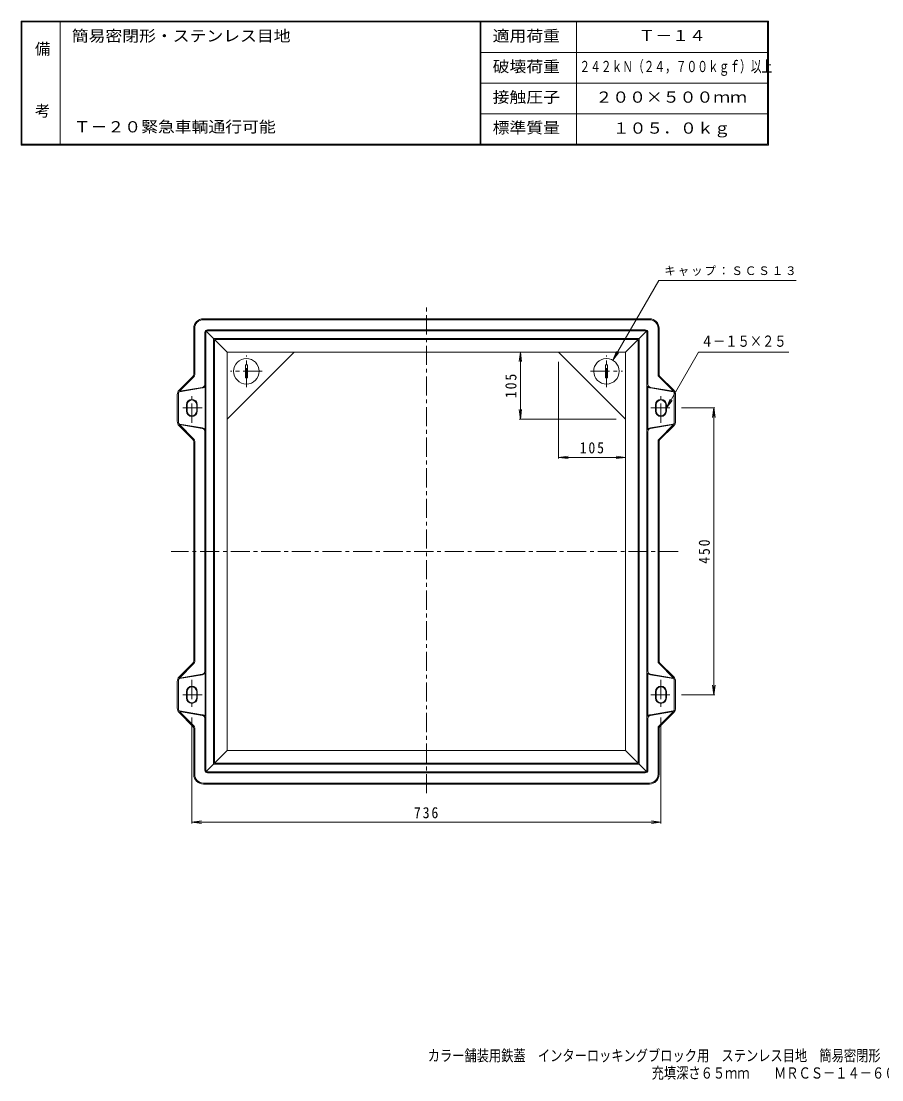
# Model space of a CAD drawing. Units: millimetres, scale not verified. Extents: x -1152 to 1024, y -823 to 838.
# Drawn here: x -1152 to 198, y -823 to 838 of the extents above; entities that cross this region are included whole.
import ezdxf
from ezdxf.enums import TextEntityAlignment as Align

# ---------------------------------------------------------------- set-up
doc = ezdxf.new("R2010")
doc.units = ezdxf.units.MM
doc.header["$LTSCALE"] = 6
doc.linetypes.add('CHAIN1', pattern=[8, 5, -1, 1, -1])
for name, color, linetype, lineweight in [('1-0_1-0ﾚｲﾔ', 3, 'Continuous', 9), ('1-1_1-1ﾚｲﾔ', 2, 'Continuous', 9), ('1-4_1-4ﾚｲﾔ', 7, 'Continuous', 9), ('1-E', 7, 'Continuous', 9), ('F-4_F-4ﾚｲﾔ', 7, 'Continuous', 9)]:
    doc.layers.add(name, color=color, linetype=linetype, lineweight=lineweight)
doc.layers.add('F-0_F-0ﾚｲﾔ', color=2, linetype='Continuous')
doc.styles.add('ＭＳ ゴシック', font='')
doc.styles.get('ＭＳ ゴシック').set_extended_font_data('MS Gothic')

msp = doc.modelspace()

# ---------------------------------------------------------------- linework, layer by layer
at = {"layer": '1-0_1-0ﾚｲﾔ', "linetype": 'CHAIN1'}
for p, q in [((-516.124, -373.277), (-516.124, 394.384)), ((-798.624, 263.816), (-798.624, 313.816)), ((-233.624, 263.816), (-233.624, 313.816)), ((-773.624, 288.816), (-823.624, 288.816)), ((-258.624, 288.816), (-208.624, 288.816)), ((-121.251, 6.316), (-916.551, 6.316))]:
    msp.add_line(p, q, dxfattribs=at)
at = {"layer": '1-0_1-0ﾚｲﾔ'}
for p, q in [((-183.624, 338.816), (-848.624, 338.816)), ((-848.624, -326.184), (-848.624, 338.816)), ((-203.624, 318.816), (-183.624, 338.816)), ((-183.624, -326.184), (-183.624, 338.816)), ((-828.624, 213.816), (-723.624, 318.816)), ((-828.624, -306.184), (-828.624, 318.816)), ((-203.624, 213.816), (-308.624, 318.816)), ((-203.624, -306.184), (-203.624, 318.816)), ((-800.124, 278.816), (-800.124, 298.816)), ((-235.124, 298.816), (-232.124, 298.816)), ((-235.124, 278.816), (-235.124, 298.816)), ((-232.124, 278.816), (-232.124, 298.816)), ((-797.124, 278.816), (-800.124, 278.816)), ((-235.124, 278.816), (-232.124, 278.816)), ((-203.624, -306.184), (-183.624, -326.184)), ((-183.624, -326.184), (-848.624, -326.184))]:
    msp.add_line(p, q, dxfattribs=at)
for points in [[(-203.624, 318.816), (-828.624, 318.816), (-848.624, 338.816)], [(-797.124, 278.816), (-797.124, 298.816), (-800.124, 298.816)], [(-203.624, -306.184), (-828.624, -306.184), (-848.624, -326.184)]]:
    msp.add_lwpolyline(points, dxfattribs=at)
msp.add_circle((-798.624, 288.816), 20, dxfattribs=at)
msp.add_arc((-233.624, 288.816), 20, 91.40329, 90, dxfattribs=at)
at = {"layer": '1-1_1-1ﾚｲﾔ'}
for p, q in [((-866.124, 371.316), (-166.124, 371.316)), ((-166.124, 369.816), (-866.124, 369.816)), ((-881.124, 356.316), (-881.124, 284.387)), ((-879.624, 283.766), (-879.624, 356.316)), ((-863.624, 349.816), (-863.624, 268.534)), ((-170.124, 352.316), (-862.124, 352.316)), ((-850.124, 340.316), (-862.124, 352.316)), ((-862.124, 352.316), (-862.124, -339.684)), ((-859.624, 353.816), (-172.624, 353.816)), ((-182.124, 340.316), (-170.124, 352.316)), ((-170.124, 352.316), (-170.124, -339.684)), ((-168.624, 349.816), (-168.624, 268.534)), ((-152.624, 283.766), (-152.624, 356.316)), ((-151.124, 356.316), (-151.124, 284.387)), ((-182.124, 340.316), (-182.124, -327.684)), ((-904.195, 259.245), (-882.588, 280.852)), ((-881.088, 280.23), (-903.783, 257.536)), ((-151.159, 280.23), (-128.465, 257.536)), ((-128.053, 259.245), (-149.659, 280.852)), ((-907.124, 252.174), (-907.124, 210.458)), ((-905.124, 254.605), (-905.124, 208.028)), ((-867.793, 263.603), (-903.783, 257.536)), ((-903.456, 256.577), (-867.626, 262.617)), ((-863.481, 265.443), (-863.481, 197.189)), ((-168.767, 265.443), (-168.767, 197.189)), ((-128.791, 256.577), (-164.621, 262.617)), ((-164.455, 263.603), (-128.465, 257.536)), ((-127.124, 254.605), (-127.124, 208.028)), ((-125.124, 252.174), (-125.124, 210.458)), ((-892.624, 226.316), (-892.624, 236.316)), ((-891.624, 226.316), (-891.624, 236.316)), ((-876.624, 226.316), (-876.624, 236.316)), ((-875.624, 226.316), (-875.624, 236.316)), ((-156.624, 226.316), (-156.624, 236.316)), ((-155.624, 226.316), (-155.624, 236.316)), ((-140.624, 226.316), (-140.624, 236.316)), ((-139.624, 226.316), (-139.624, 236.316)), ((-904.195, 203.387), (-882.588, 181.78)), ((-881.088, 182.402), (-903.783, 205.096)), ((-867.793, 199.029), (-903.783, 205.096)), ((-903.456, 206.055), (-867.626, 200.015)), ((-128.791, 206.055), (-164.621, 200.015)), ((-164.455, 199.029), (-128.465, 205.096)), ((-151.159, 182.402), (-128.465, 205.096)), ((-128.053, 203.387), (-149.659, 181.78)), ((-863.624, 194.099), (-863.624, -181.466)), ((-168.624, 194.099), (-168.624, -181.466)), ((-881.124, 178.245), (-881.124, -165.613)), ((-879.624, 178.866), (-879.624, -166.234)), ((-152.624, 178.866), (-152.624, -166.234)), ((-151.124, 178.245), (-151.124, -165.613)), ((-904.195, -190.755), (-882.588, -169.148)), ((-881.088, -169.769), (-903.783, -192.464)), ((-151.159, -169.769), (-128.465, -192.464)), ((-128.053, -190.755), (-149.659, -169.148)), ((-907.124, -239.542), (-907.124, -197.826)), ((-905.124, -241.972), (-905.124, -195.395)), ((-867.793, -186.397), (-903.783, -192.464)), ((-903.456, -193.423), (-867.626, -187.383)), ((-863.481, -252.811), (-863.481, -184.557)), ((-168.767, -252.811), (-168.767, -184.557)), ((-128.791, -193.423), (-164.621, -187.383)), ((-164.455, -186.397), (-128.465, -192.464)), ((-127.124, -241.972), (-127.124, -195.395)), ((-125.124, -239.542), (-125.124, -197.826)), ((-892.624, -213.684), (-892.624, -223.684)), ((-891.624, -213.684), (-891.624, -223.684)), ((-876.624, -213.684), (-876.624, -223.684)), ((-875.624, -213.684), (-875.624, -223.684)), ((-156.624, -213.684), (-156.624, -223.684)), ((-155.624, -213.684), (-155.624, -223.684)), ((-140.624, -213.684), (-140.624, -223.684)), ((-139.624, -213.684), (-139.624, -223.684)), ((-904.195, -246.613), (-882.588, -268.22)), ((-881.088, -267.598), (-903.783, -244.904)), ((-867.793, -250.971), (-903.783, -244.904)), ((-903.456, -243.945), (-867.626, -249.985)), ((-128.791, -243.945), (-164.621, -249.985)), ((-164.455, -250.971), (-128.465, -244.904)), ((-151.159, -267.598), (-128.465, -244.904)), ((-128.053, -246.613), (-149.659, -268.22)), ((-863.624, -337.184), (-863.624, -255.902)), ((-168.624, -337.184), (-168.624, -255.902)), ((-881.124, -343.684), (-881.124, -271.755)), ((-879.624, -271.134), (-879.624, -343.684)), ((-152.624, -271.134), (-152.624, -343.684)), ((-151.124, -343.684), (-151.124, -271.755)), ((-850.124, -327.684), (-862.124, -339.684)), ((-182.124, -327.684), (-850.124, -327.684)), ((-182.124, -327.684), (-170.124, -339.684)), ((-170.124, -339.684), (-862.124, -339.684)), ((-859.624, -341.184), (-172.624, -341.184)), ((-166.124, -357.184), (-866.124, -357.184)), ((-866.124, -358.684), (-166.124, -358.684))]:
    msp.add_line(p, q, dxfattribs=at)
at = {"layer": '1-1_1-1ﾚｲﾔ', "linetype": 'CHAIN1'}
for p, q in [((-884.124, 208.058), (-884.124, 251.744)), ((-148.124, 208.058), (-148.124, 251.744)), ((-868.208, 231.316), (-901.542, 231.316)), ((-164.04, 231.316), (-130.705, 231.316)), ((-884.124, -195.425), (-884.124, -239.112)), ((-148.124, -195.425), (-148.124, -239.112)), ((-868.208, -218.684), (-901.542, -218.684)), ((-164.04, -218.684), (-130.705, -218.684))]:
    msp.add_line(p, q, dxfattribs=at)
at = {"layer": '1-1_1-1ﾚｲﾔ'}
msp.add_lwpolyline([(-182.124, 340.316), (-850.124, 340.316), (-850.124, -327.684)], dxfattribs=at)
for centre, radius, start, end in [((-866.124, 356.316), 15, 90, 180), ((-866.124, 356.316), 13.5, 90, 180), ((-166.124, 356.316), 15, 0, 90), ((-166.124, 356.316), 13.5, 0, 90), ((-859.624, 349.816), 4, 90, 180), ((-172.624, 349.816), 4, 0, 90), ((-886.124, 284.387), 5, 315, 0), ((-884.624, 283.766), 5, 315, 0), ((-147.624, 283.766), 5, 180, 225), ((-146.124, 284.387), 5, 180, 225), ((-868.624, 268.534), 5, 279.56926, 0), ((-163.624, 268.534), 5, 180, 260.43074), ((-897.124, 252.174), 10, 135.0002, 180), ((-903.124, 254.605), 2, 99.5686, 180), ((-868.624, 268.534), 6, 279.56926, 328.99783), ((-163.624, 268.534), 6, 211.00217, 260.43074), ((-129.124, 254.605), 2, 0, 80.4314), ((-135.124, 252.174), 10, 0, 44.9998), ((-884.124, 236.316), 8.5, 0, 180), ((-884.124, 236.316), 7.5, 0, 180), ((-148.124, 236.316), 8.5, 0, 180), ((-148.124, 236.316), 7.5, 0, 180), ((-884.124, 226.316), 8.5, 180, 0), ((-884.124, 226.316), 7.5, 180, 0), ((-148.124, 226.316), 8.5, 180, 0), ((-148.124, 226.316), 7.5, 180, 0), ((-897.124, 210.458), 10, 180, 224.9998), ((-903.124, 208.028), 2, 180, 260.4314), ((-868.624, 194.099), 6, 31.00217, 80.43074), ((-163.624, 194.099), 6, 99.56926, 148.99783), ((-129.124, 208.028), 2, 279.5686, 0), ((-135.124, 210.458), 10, 315.0002, 0), ((-868.624, 194.099), 5, 0, 80.43074), ((-163.624, 194.099), 5, 99.56926, 180), ((-886.124, 178.245), 5, 0, 45), ((-884.624, 178.866), 5, 0, 45), ((-147.624, 178.866), 5, 135, 180), ((-146.124, 178.245), 5, 135, 180), ((-886.124, -165.613), 5, 315, 0), ((-146.124, -165.613), 5, 180, 225), ((-884.624, -166.234), 5, 315, 0), ((-868.624, -181.466), 5, 279.56926, 0), ((-163.624, -181.466), 5, 180, 260.43074), ((-147.624, -166.234), 5, 180, 225), ((-897.124, -197.826), 10, 135.0002, 180), ((-903.124, -195.395), 2, 99.5686, 180), ((-868.624, -181.466), 6, 279.56926, 328.99783), ((-163.624, -181.466), 6, 211.00217, 260.43074), ((-129.124, -195.395), 2, 0, 80.4314), ((-135.124, -197.826), 10, 0, 44.9998), ((-884.124, -213.684), 8.5, 0, 180), ((-884.124, -213.684), 7.5, 0, 180), ((-148.124, -213.684), 8.5, 0, 180), ((-148.124, -213.684), 7.5, 0, 180), ((-884.124, -223.684), 8.5, 180, 0), ((-884.124, -223.684), 7.5, 180, 0), ((-148.124, -223.684), 8.5, 180, 0), ((-148.124, -223.684), 7.5, 180, 0), ((-897.124, -239.542), 10, 180, 224.9998), ((-903.124, -241.972), 2, 180, 260.4314), ((-129.124, -241.972), 2, 279.5686, 0), ((-135.124, -239.542), 10, 315.0002, 0), ((-868.624, -255.902), 5, 0, 80.43074), ((-868.624, -255.902), 6, 31.00217, 80.43074), ((-163.624, -255.902), 6, 99.56926, 148.99783), ((-163.624, -255.902), 5, 99.56926, 180), ((-886.124, -271.755), 5, 0, 45), ((-884.624, -271.134), 5, 0, 45), ((-147.624, -271.134), 5, 135, 180), ((-146.124, -271.755), 5, 135, 180), ((-866.124, -343.684), 15, 180, 270), ((-866.124, -343.684), 13.5, 180, 270), ((-859.624, -337.184), 4, 180, 270), ((-172.624, -337.184), 4, 270, 0), ((-166.124, -343.684), 15, 270, 0), ((-166.124, -343.684), 13.5, 270, 0)]:
    msp.add_arc(centre, radius, start, end, dxfattribs=at)
at = {"layer": '1-4_1-4ﾚｲﾔ'}
for p, q in [((-368.624, 318.816), (-370.582, 303.944)), ((-368.624, 213.816), (-368.624, 318.816)), ((-368.624, 318.816), (-366.666, 303.944)), ((-89.005, 318.991), (52.685, 318.991)), ((-308.624, 303.816), (-308.624, 152.016)), ((-368.624, 213.816), (-370.582, 228.688)), ((-368.624, 213.816), (-366.666, 228.688)), ((-115.705, 231.316), (-63.324, 231.316)), ((-65.124, 231.316), (-67.082, 216.444)), ((-65.124, -218.684), (-65.124, 231.316)), ((-65.124, 231.316), (-63.166, 216.444)), ((-218.624, 213.816), (-370.424, 213.816)), ((-308.624, 153.816), (-293.752, 155.774)), ((-308.624, 153.816), (-203.624, 153.816)), ((-308.624, 153.816), (-293.752, 151.858)), ((-203.624, 153.816), (-218.495, 155.774)), ((-203.624, 153.816), (-218.495, 151.858)), ((-65.124, -218.684), (-67.082, -203.812)), ((-65.124, -218.684), (-63.166, -203.812)), ((-115.705, -218.684), (-63.324, -218.684)), ((-884.124, -254.112), (-884.124, -420.484)), ((-148.124, -254.112), (-148.124, -420.484)), ((-884.124, -418.684), (-869.252, -416.726)), ((-884.124, -418.684), (-148.124, -418.684)), ((-884.124, -418.684), (-869.252, -420.642)), ((-148.124, -418.684), (-162.995, -416.726)), ((-148.124, -418.684), (-162.995, -420.642))]:
    msp.add_line(p, q, dxfattribs=at)
at = {"layer": '1-E'}
for p, q in [((-223.624, 306.137), (-151.352, 431.316)), ((-151.352, 431.316), (64.11, 431.316)), ((-223.624, 306.137), (-217.883, 319.995)), ((-223.624, 306.137), (-214.492, 318.037)), ((-139.624, 231.316), (-89.005, 318.991)), ((-139.624, 231.316), (-133.884, 245.174)), ((-139.624, 231.316), (-130.492, 243.216))]:
    msp.add_line(p, q, dxfattribs=at)
at = {"layer": 'F-4_F-4ﾚｲﾔ'}
for p, q in [((-1090.8, 644.935), (-1090.8, 836.935)), ((-432, 836.935), (-432, 644.935)), ((-430.8, 836.935), (-430.8, 644.935)), ((-280.8, 836.935), (-280.8, 644.935)), ((20.4, 838.135), (20.4, 643.735)), ((-430.8, 788.935), (19.2, 788.935)), ((-430.8, 740.935), (19.2, 740.935)), ((-430.8, 692.935), (19.2, 692.935)), ((20.4, 643.735), (-1152, 643.735))]:
    msp.add_line(p, q, dxfattribs=at)
msp.add_lwpolyline([(-1152, 643.735), (-1152, 838.135), (20.4, 838.135)], dxfattribs=at)
msp.add_lwpolyline([(-1150.8, 644.935), (-1150.8, 836.935), (19.2, 836.935), (19.2, 644.935)], close=True, dxfattribs=at)

# ---------------------------------------------------------------- texts
at = {"layer": '1-4_1-4ﾚｲﾔ', "color": 6, "style": 'ＭＳ ゴシック', "width": 0.8}
msp.add_text('４－１５×２５', height=17.6, dxfattribs=at).set_placement((-85.44, 321.991), align=Align.BOTTOM_LEFT)
at = {"layer": '1-4_1-4ﾚｲﾔ', "color": 2, "char_height": 17.6, "attachment_point": 7, "rotation": 90, "style": 'ＭＳ ゴシック'}
for s, insert in [('\\T1.27;\\W0.9;105', (-374.624, 246.816)), ('\\T1.27;\\W0.9;450', (-71.124, -13.184))]:
    msp.add_mtext(s, dxfattribs=dict(at, insert=insert))
at = {"layer": '1-4_1-4ﾚｲﾔ', "color": 2, "char_height": 17.6, "attachment_point": 7, "style": 'ＭＳ ゴシック'}
for s, insert in [('\\T1.27;\\W0.9;105', (-275.624, 159.816)), ('\\T1.27;\\W0.9;736', (-535.624, -412.684))]:
    msp.add_mtext(s, dxfattribs=dict(at, insert=insert))
at = {"layer": '1-E', "insert": (-142.89, 438.188), "char_height": 13.2, "attachment_point": 7, "style": 'ＭＳ ゴシック'}
msp.add_mtext('\\T1.17;キャップ：ＳＣＳ１３', dxfattribs=at)
at = {"layer": 'F-0_F-0ﾚｲﾔ', "style": 'ＭＳ ゴシック', "width": 0.8}
for s, p in [('カラー舗装用鉄蓋\u3000インターロッキングブロック用\u3000ステンレス目地\u3000簡易密閉形', (-514.032, -798.875)), ('充填深さ６５ｍｍ\u3000\u3000ＭＲＣＳ－１４－６０７０', (-162.67, -826.149))]:
    msp.add_text(s, height=17.6, dxfattribs=at).set_placement(p, align=Align.BOTTOM_LEFT)
at = {"layer": 'F-4_F-4ﾚｲﾔ', "color": 2, "style": 'ＭＳ ゴシック', "width": 1.1}
for s, p in [('簡易密閉形・ステンレス目地', (-1072.596, 800.935)), ('適用荷重', (-412.2, 800.935)), ('Ｔ－１４', (-183.3, 801.535)), ('破壊荷重', (-412.2, 752.935)), ('接触圧子', (-412.2, 704.935)), ('２００×５００ｍｍ', (-250.8, 704.935)), ('Ｔ－２０緊急車輌通行可能', (-1069.422, 658.366)), ('標準質量', (-412.2, 656.935)), ('１０５．０ｋｇ', (-223.8, 656.335))]:
    msp.add_text(s, height=17.6, dxfattribs=at).set_placement(p, align=Align.BOTTOM_LEFT)
at = {"layer": 'F-4_F-4ﾚｲﾔ', "color": 2, "style": 'ＭＳ ゴシック'}
for s, p in [('備', (-1130.4, 780.535)), ('考', (-1130.4, 683.335))]:
    msp.add_text(s, height=17.6, dxfattribs=at).set_placement(p, align=Align.BOTTOM_LEFT)
at = {"layer": 'F-4_F-4ﾚｲﾔ', "color": 6, "style": 'ＭＳ ゴシック', "width": 0.7}
msp.add_text('２４２ｋＮ（２４，７００ｋｇｆ）以上', height=17.6, dxfattribs=at).set_placement((-276, 752.935), align=Align.BOTTOM_LEFT)

doc.saveas('drawing.dxf')
